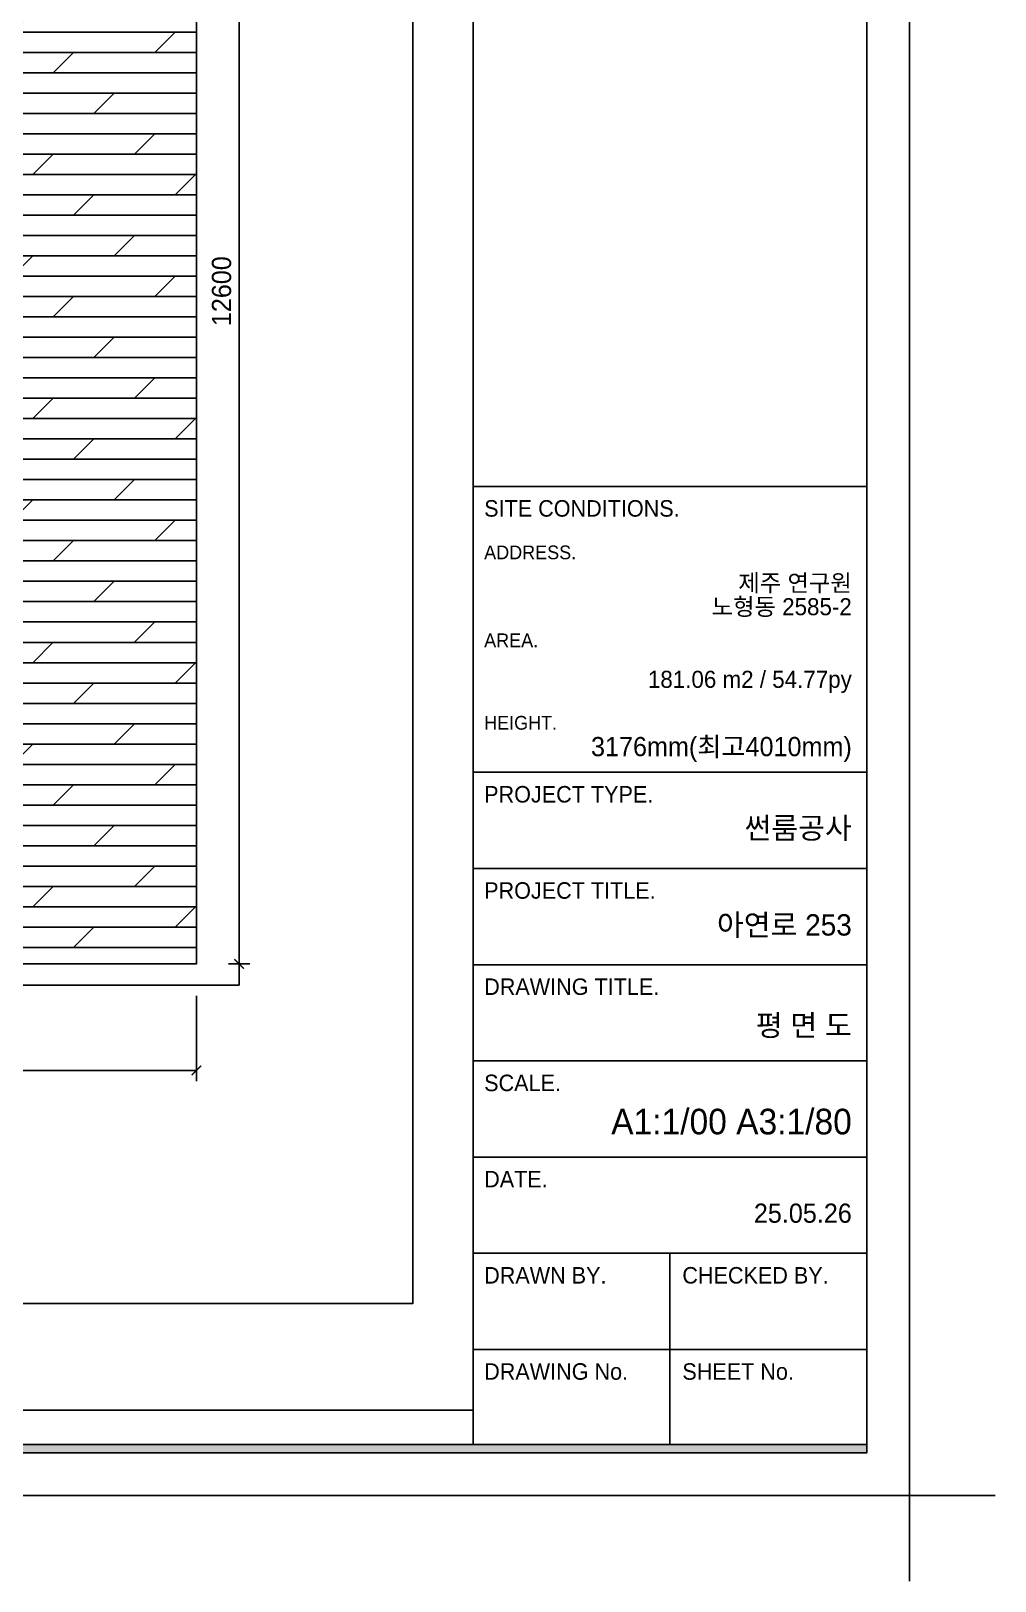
# Model space of a CAD drawing. Header units: millimetres. Extents: x 208943 to 287447, y 51026 to 80481.
# Drawn here: x 236395 to 245417, y 51026 to 65543 of the extents above; entities that cross this region are included whole.
import ezdxf
from ezdxf.enums import TextEntityAlignment as Align

# ---------------------------------------------------------------- set-up
doc = ezdxf.new("R2010")
doc.units = ezdxf.units.MM
doc.header["$LTSCALE"] = 100
doc.header["$PDMODE"] = 3
doc.layers.get('DEFPOINTS').update_dxf_attribs({"color": 248})
for name, color, linetype in [('07-DIM WAL', 5, 'Continuous'), ('2CONTINUOUS', 2, 'Continuous'), ('E-HAT', 251, 'Continuous'), ('F-SYM', 7, 'Continuous'), ('FORM(YOURNAME)-11', 1, 'Continuous'), ('FORM(YOURNAME)-11 @ 1', 1, 'Continuous')]:
    doc.layers.add(name, color=color, linetype=linetype)
doc.styles.add('YOURNAME', font='HY울릉도M.TTF')
doc.dimstyles.new('YOURNAME-100', dxfattribs={"dimscale": 100, "dimtxt": 1.8, "dimasz": 0.9, "dimexe": 1, "dimexo": 3, "dimgap": 0.7, "dimtad": 1, "dimdec": 0, "dimzin": 0, "dimdsep": 46, "dimtxsty": 'YOURNAME', "dimblk": 'ARCHTICK', "dimcen": 0, "dimclrd": 1, "dimclre": 1, "dimclrt": 7, "dimadec": 0, "dimazin": 0, "dimtfac": 1, "dimtdec": 0, "dimtix": 1, "dimtmove": 2, "dimatfit": 3, "dimldrblk": 'ARCHTICK', "dimfxl": 0, "dimtolj": 1, "dimtzin": 0, "dimarcsym": 0})

# ---------------------------------------------------------------- blocks, each defined once
blk = doc.blocks.new('FORM-PLAN')
at = {"layer": 'FORM(YOURNAME)-11'}
h = blk.add_hatch(color=256, dxfattribs=at)
h.dxf.hatch_style = 1
h.paths.add_polyline_path([(-71444, 55115), (10556, 55115), (10556, 54915), (-71444, 54915)])
h.paths.add_polyline_path([(-71444, -2085), (10556, -2085), (10556, -2285), (-71444, -2285)])
at = {"layer": 'DEFPOINTS', "color": 158}
for p, q in [((1346, 54915), (1346, -2085)), ((1346, -1285), (-71444, -1285))]:
    blk.add_line(p, q, dxfattribs=at)
for points in [[(-71444, -2285), (10556, -2285), (10556, 55115), (-71444, 55115)], [(-69444, 53115), (-64, 53115), (-64, 1215), (-69444, 1215)]]:
    blk.add_lwpolyline(points, close=True, dxfattribs=at)
at = {"layer": 'DEFPOINTS', "color": 1}
blk.add_lwpolyline([(11556, -5285), (11556, -3285), (13556, -3285)], dxfattribs=at)
at = {"layer": 'FORM(YOURNAME)-11', "color": 14}
for p, q in [((1346, 20344), (10556, 20344)), ((1346, 13651), (10556, 13651)), ((1346, 11398), (10556, 11398)), ((1346, 9146), (10556, 9146)), ((1346, 6893), (10556, 6893)), ((1346, 4641), (10556, 4641)), ((1346, 2388), (10556, 2388)), ((5951, 2388), (5951, -2085)), ((1346, 136), (10556, 136))]:
    blk.add_line(p, q, dxfattribs=at)
at = {"layer": 'FORM(YOURNAME)-11', "color": 250}
blk.add_lwpolyline([(-72444, -3285), (11556, -3285), (11556, 56115), (-72444, 56115)], close=True, dxfattribs=at)
at = {"layer": 'FORM(YOURNAME)-11'}
blk.add_lwpolyline([(-71444, -2085), (10556, -2085), (10556, -2285), (-71444, -2285)], close=True, dxfattribs=at)
at = {"layer": 'FORM(YOURNAME)-11', "color": 14, "style": 'YOURNAME'}
for s, height, p in [('SITE CONDITIONS.', 386.14, (1603, 19829)), ('PROJECT TYPE.', 386.14, (1603, 13136)), ('PROJECT TITLE.', 386.14, (1603, 10883)), ('DRAWING TITLE.', 386.14, (1603, 8631)), ('SCALE.', 386.1, (1603, 6378)), ('DATE.', 386.1, (1603, 4126)), ('DRAWN BY.', 386.1, (1603, 1873)), ('CHECKED BY.', 386.14, (6240, 1873)), ('DRAWING No.', 386.14, (1603, -379)), ('SHEET No.', 386.1, (6240, -379))]:
    blk.add_text(s, height=height, dxfattribs=at).set_placement(p, align=Align.MIDDLE_LEFT)
at = {"layer": 'FORM(YOURNAME)-11', "color": 251, "style": 'YOURNAME'}
for s, p in [('ADDRESS.', (1603, 18799)), ('AREA.', (1603, 16740)), ('HEIGHT.', (1603, 14809))]:
    blk.add_text(s, height=321.8, dxfattribs=at).set_placement(p, align=Align.MIDDLE_LEFT)
at = {"layer": 'FORM(YOURNAME)-11', "color": 3, "style": 'YOURNAME'}
for tag, height, p in [('1', 450, (9905, 18188)), ('2', 450, (9905, 17544)), ('3', 450, (9905, 16257)), ('4', 450, (9905, 14326)), ('5', 515, (9905, 12009)), ('6', 515, (9905, 9757)), ('7', 515, (9905, 7504)), ('8', 515, (9905, 5252)), ('9', 515, (9905, 2999)), ('10', 515, (5655, 811)), ('11', 515, (9905, 747)), ('12', 515, (5655, -1441)), ('13', 515, (9905, -1441))]:
    blk.add_attdef(tag, text='', height=height, dxfattribs=at).set_placement(p, align=Align.MIDDLE_RIGHT)
blk = doc.blocks.new('*U348')
at = {"layer": 'F-SYM'}
ref = blk.add_blockref('FORM-PLAN', (239995, 53140), dxfattribs=dict(at, xscale=0.4000000000000001, yscale=0.4000000000000001, zscale=0.4000000000000001))
ref.add_attrib('4', '3176mm(최고4010mm)', dxfattribs={"layer": 'FORM(YOURNAME)-11 @ 1', "color": 3, "height": 180, "style": 'YOURNAME'}).set_placement((244077, 58841), align=Align.MIDDLE_RIGHT)
ref.add_attrib('3', '181.06 m2 / 54.77py', dxfattribs={"layer": 'FORM(YOURNAME)-11 @ 1', "color": 3, "height": 160, "style": 'YOURNAME'}).set_placement((244077, 59471), align=Align.MIDDLE_RIGHT)
ref.add_attrib('2', '노형동 2585-2', dxfattribs={"layer": 'FORM(YOURNAME)-11 @ 1', "color": 3, "height": 160, "style": 'YOURNAME'}).set_placement((244077, 60151), align=Align.MIDDLE_RIGHT)
ref.add_attrib('1', '제주 연구원', dxfattribs={"layer": 'FORM(YOURNAME)-11 @ 1', "color": 3, "height": 160, "style": 'YOURNAME'}).set_placement((244077, 60374), align=Align.MIDDLE_RIGHT)
ref.add_attrib('5', '썬룸공사', dxfattribs={"layer": 'FORM(YOURNAME)-11 @ 1', "color": 3, "height": 200, "style": 'YOURNAME'}).set_placement((244077, 58079), align=Align.MIDDLE_RIGHT)
ref.add_attrib('6', '아연로 253', dxfattribs={"layer": 'FORM(YOURNAME)-11 @ 1', "color": 3, "height": 200, "style": 'YOURNAME'}).set_placement((244077, 57171), align=Align.MIDDLE_RIGHT)
ref.add_attrib('7', '평 면 도', dxfattribs={"layer": 'FORM(YOURNAME)-11 @ 1', "color": 3, "height": 200, "style": 'YOURNAME'}).set_placement((244077, 56231), align=Align.MIDDLE_RIGHT)
ref.add_attrib('8', 'A1:1/00 A3:1/80', dxfattribs={"layer": 'FORM(YOURNAME)-11 @ 1', "color": 3, "height": 240, "style": 'YOURNAME'}).set_placement((244077, 55329), align=Align.MIDDLE_RIGHT)
ref.add_attrib('9', '25.05.26', dxfattribs={"layer": 'FORM(YOURNAME)-11 @ 1', "color": 3, "height": 180, "style": 'YOURNAME'}).set_placement((244077, 54471), align=Align.MIDDLE_RIGHT)
blk = doc.blocks.new('wjscpvudaus')
at = {"layer": '2CONTINUOUS'}
for p, q in [((237943, 69406), (237943, 56806)), ((238343, 69406), (238343, 56606)), ((235143, 56806), (237943, 56806)), ((235143, 56606), (238343, 56606))]:
    blk.add_line(p, q, dxfattribs=at)
blk = doc.blocks.new('_ArchTick')
at = {"color": 0, "linetype": 'ByBlock', "const_width": 0.15}
blk.add_lwpolyline([(-0.5, -0.5), (0.5, 0.5)], dxfattribs=at)
blk = doc.blocks.new('*D341')
at = {"layer": '07-DIM WAL', "color": 1, "lineweight": -2}
for p, q in [((238243, 69406), (238443, 69406)), ((238343, 69406), (238343, 56806)), ((238243, 56806), (238443, 56806))]:
    blk.add_line(p, q, dxfattribs=at)
at = {"layer": 'DEFPOINTS', "color": 0}
for p in [(237943, 69406), (237943, 56806), (238343, 56806)]:
    blk.add_point(p, dxfattribs=at)
at = {"layer": '07-DIM WAL', "color": 1, "lineweight": -2, "xscale": 90, "yscale": 90, "zscale": 90}
for p, rotation in [((238343, 69406), 90), ((238343, 56806), 270)]:
    blk.add_blockref('_ArchTick', p, dxfattribs=dict(at, rotation=rotation))
at = {"layer": '07-DIM WAL', "color": 7, "insert": (238179, 63106), "char_height": 180, "attachment_point": 5, "rotation": 90, "style": 'YOURNAME'}
blk.add_mtext('\\A1;12600', dxfattribs=at)
blk = doc.blocks.new('*D342')
at = {"layer": '07-DIM WAL', "color": 1, "lineweight": -2}
for p, q in [((216843, 56506), (216843, 55708)), ((237943, 56506), (237943, 55708)), ((237943, 55808), (216843, 55808))]:
    blk.add_line(p, q, dxfattribs=at)
at = {"layer": 'DEFPOINTS', "color": 0}
for p in [(216843, 56806), (237943, 56806), (216843, 55808)]:
    blk.add_point(p, dxfattribs=at)
at = {"layer": '07-DIM WAL', "color": 1, "lineweight": -2, "xscale": 90, "yscale": 90, "zscale": 90, "rotation": 180}
blk.add_blockref('_ArchTick', (216843, 55808), dxfattribs=at)
at = {"layer": '07-DIM WAL', "color": 1, "lineweight": -2, "xscale": 90, "yscale": 90, "zscale": 90}
blk.add_blockref('_ArchTick', (237943, 55808), dxfattribs=at)
at = {"layer": '07-DIM WAL', "color": 7, "insert": (227393, 55972), "char_height": 180, "attachment_point": 5, "style": 'YOURNAME'}
blk.add_mtext('\\A1;21100', dxfattribs=at)

msp = doc.modelspace()

# ---------------------------------------------------------------- hatches: boundary and pattern name
at = {"layer": 'E-HAT'}
h = msp.add_hatch(dxfattribs=at)
h.set_pattern_fill('DOLMIT', color=256, scale=30)
h.paths.add_polyline_path([(216842.9, 58606.3), (216842.9, 57696.3), (217452.9, 57696.3), (217452.9, 56806.3), (237942.9, 56806.3), (237942.9, 69406.3), (240292.9, 69406.3), (240292.9, 71356.3), (224192.9, 71356.3), (224192.9, 69406.3), (235342.9, 69406.3), (235342.9, 58606.3)])
h.paths.add_polyline_path([(232992.9, 57696.3), (232382.9, 57696.3), (232382.9, 57086.3), (232992.9, 57086.3)], flags=16)
h.paths.add_polyline_path([(223832.9, 57696.3), (224442.9, 57696.3), (224442.9, 57086.3), (223832.9, 57086.3)], flags=16)

# ---------------------------------------------------------------- linework, layer by layer
msp.add_lwpolyline([(216842.9, 58606.3), (216842.9, 57696.3), (217452.9, 57696.3), (217452.9, 56806.3), (237942.9, 56806.3), (237942.9, 69406.3), (240292.9, 69406.3), (240292.9, 71356.3), (224192.9, 71356.3), (224192.9, 69406.3), (235342.9, 69406.3), (235342.9, 58606.3), (216842.9, 58606.3)])

# ---------------------------------------------------------------- block references
msp.add_blockref('*U348', (0, 0))
at = {"layer": '2CONTINUOUS'}
msp.add_blockref('wjscpvudaus', (0, 0), dxfattribs=at)

# ---------------------------------------------------------------- dimensions: what is measured, and where the dimension line sits
at = {"layer": '07-DIM WAL'}
dim = msp.add_linear_dim(base=(238342.9, 56806.3), p1=(237942.9, 69406.3), p2=(237942.9, 56806.3), angle=90, dimstyle='YOURNAME-100', dxfattribs=at)
dim.commit()
dim.dimension.update_dxf_attribs({"geometry": '*D341', "text_midpoint": (238179.2, 63106.3)})
dim = msp.add_linear_dim(base=(216842.9, 55807.9), p1=(237942.9, 56806.3), p2=(216842.9, 56806.3), dimstyle='YOURNAME-100', dxfattribs=at)
dim.commit()
dim.dimension.update_dxf_attribs({"geometry": '*D342', "text_midpoint": (227392.9, 55971.5)})

doc.saveas('drawing.dxf')
